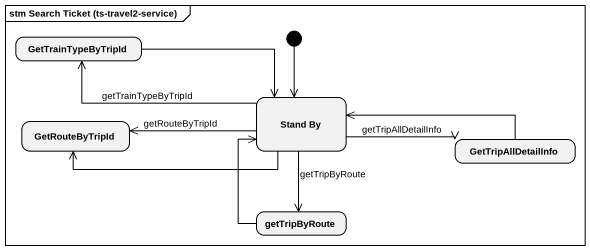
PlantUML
@startuml
mainframe stm Search Ticket (ts-travel2-service)
hide empty description
state GetTrainTypeByTripId
state "Stand By" as Stand_By
state GetRouteByTripId
state GetTripAllDetailInfo
state getTripByRoute
[*] --> Stand_By
GetTrainTypeByTripId -right-> Stand_By
Stand_By -left-> GetTrainTypeByTripId : getTrainTypeByTripId
Stand_By -left-> GetRouteByTripId : getRouteByTripId
Stand_By -left-> GetRouteByTripId
Stand_By -right-> GetTripAllDetailInfo : getTripAllDetailInfo
Stand_By --> getTripByRoute : getTripByRoute
GetTripAllDetailInfo -left-> Stand_By
getTripByRoute -up-> Stand_By
@enduml
